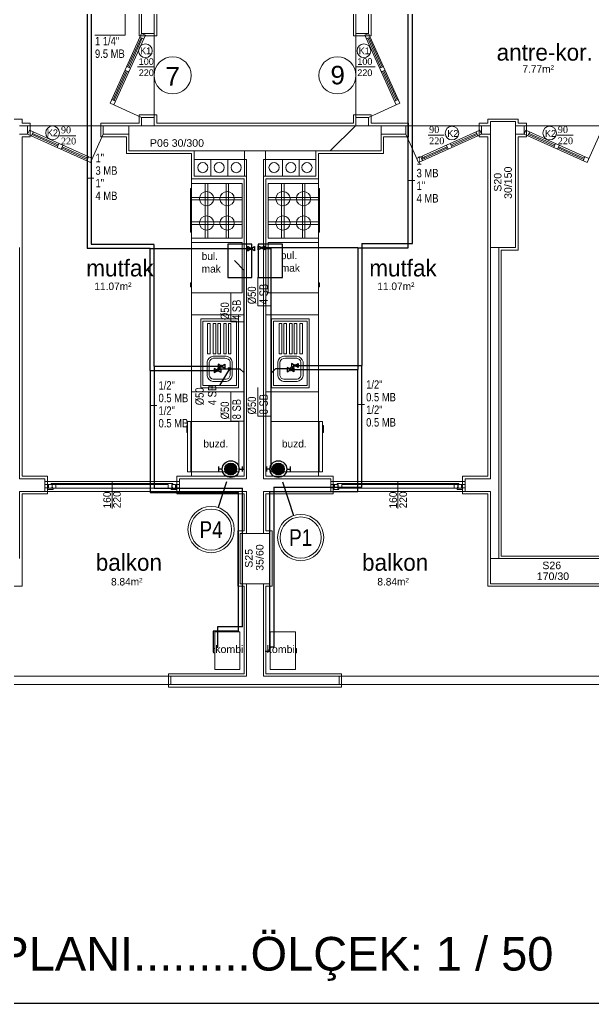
# Model space of a CAD drawing. Header units: centimetres. Extents: x 247352 to 270197, y -444050 to -441150.
# Drawn here: x 257368 to 258050, y -444050 to -442880 of the extents above; entities that cross this region are included whole.
import ezdxf
from ezdxf.enums import TextEntityAlignment as Align

# ---------------------------------------------------------------- set-up
doc = ezdxf.new("R2010")
doc.units = ezdxf.units.CM
doc.linetypes.add('DASHED', pattern=[1.524, 1.27, -0.254])
for name, color, linetype, lineweight in [('ROTAS-MIMARI', 8, 'Continuous', 13), ('ROTAS-MIMARI-YAZI', 8, 'Continuous', 13), ('ROTAS-SIHHI-KOLON-NO', 6, 'Continuous', 18), ('ROTAS-SIHHI-PIS-SU-CAP', 211, 'Continuous', 18), ('ROTAS-SIHHI-TEMIZ-SU-CAP', 101, 'Continuous', 18)]:
    doc.layers.add(name, color=color, linetype=linetype, lineweight=lineweight)
for name, color, linetype in [('ROTAS-PAFTA', 144, 'Continuous'), ('ROTAS-PAFTA-YAZI', 7, 'Continuous'), ('ROTAS-SEMBOL-KILAVUZ', 9, 'Continuous'), ('ROTAS-SIHHI-PIS-SU', 6, 'Continuous'), ('ROTAS-SIHHI-SEMBOL', 5, 'Continuous'), ('ROTAS-SIHHI-SICAK-SU', 1, 'DASHED'), ('ROTAS-SIHHI-SOGUK-SU', 5, 'Continuous')]:
    doc.layers.add(name, color=color, linetype=linetype)
doc.styles.add('arial_1_18', font='arial.ttf', dxfattribs={"height": 0.2})
doc.styles.add('ROTAS-YAZI', font='arial.ttf')
pattern_1 = [(45, (11759398.05, -21881944.5), (-441.941738, 441.941738), []), (45, (11759840, -21881944.5), (-441.941738, 441.941738), [781.25, -156.25, 0, -156.25])]

# ---------------------------------------------------------------- blocks, each defined once
blk = doc.blocks.new('ROTAS-S2-PIS-KOLON')
h = blk.add_hatch(color=6)
edge = h.paths.add_edge_path()
edge.add_arc((0, 0), 7, 0, 360)
at = {"color": 30}
for p, q in [((-10, 0), (-14, 0)), ((10, 0), (14, 0))]:
    blk.add_line(p, q, dxfattribs=at)
at = {"color": 1}
for points in [[(-14, -3), (-14, 3)], [(14, -3), (14, 3)]]:
    blk.add_lwpolyline(points, dxfattribs=at)
at = {"color": 30}
blk.add_circle((0, 0), 10, dxfattribs=at)
at = {"color": 6}
blk.add_circle((0, 0), 7, dxfattribs=at)
at = {"style": 'ROTAS-YAZI', "flags": 1}
blk.add_attdef('NO', (0, 0), '', height=5, dxfattribs=at)
blk = doc.blocks.new('ROTAS-S2-KURESEL-VANA')
blk.add_lwpolyline([(-4, -2.5), (4, 2.5), (4, -2.5), (-4, 2.5)], close=True)
blk.add_circle((0, 0), 1.2)
blk = doc.blocks.new('ROTAS-S2-KOLON-NO')
at = {"color": 1}
for radius in [27.5, 24.5]:
    blk.add_circle((0, 0), radius, dxfattribs=at)
at = {"color": 6, "style": 'ROTAS-YAZI', "width": 0.8}
blk.add_attdef('NO', text='', height=20, dxfattribs=at).set_placement((0, 0), align=Align.MIDDLE_CENTER)
blk = doc.blocks.new('ROTAS-S2-TS-CAP2')
at = {"style": 'ROTAS-YAZI', "width": 0.8}
for tag, p in [('C1', (0, 15)), ('M1', (0, 0))]:
    blk.add_attdef(tag, p, '', height=10, dxfattribs=at)
blk = doc.blocks.new('ROTAS-S2-PS-CAP-U')
for p, q in [((0, 0), (0, 16)), ((0, 16), (34, 16))]:
    blk.add_line(p, q)
at = {"style": 'ROTAS-YAZI', "width": 0.8}
for tag, p in [('CAP', (2, 18)), ('SB', (2, 4))]:
    blk.add_attdef(tag, p, '', height=10, dxfattribs=at)
blk = doc.blocks.new('ROTAS-S2-TS-CAP4')
at = {"style": 'ROTAS-YAZI', "width": 0.8}
for tag, p in [('C1', (0, 45)), ('M1', (0, 30)), ('C2', (0, 15)), ('M2', (0, 0))]:
    blk.add_attdef(tag, p, '', height=10, dxfattribs=at)

msp = doc.modelspace()

# ---------------------------------------------------------------- hatches: boundary and pattern name
at = {"layer": 'ROTAS-MIMARI', "ltscale": 0.03}
h = msp.add_hatch(dxfattribs=at)
h.set_pattern_fill('ANSI35', color=256, scale=50, style=0)
h.set_pattern_definition(pattern_1)
h.paths.add_polyline_path([(257957.8, -443000.8), (257927.8, -443000.8), (257927.8, -443150.8), (257957.8, -443150.8)])
h.paths.add_polyline_path([(257955.8, -443095.2), (257955.8, -443052.1), (257941.8, -443052.1), (257941.8, -443095.2)], flags=24)
h.paths.add_polyline_path([(257943.5, -443086.6), (257943.5, -443059.5), (257929.5, -443059.5), (257929.5, -443086.6)], flags=24)
h = msp.add_hatch(dxfattribs=at)
h.set_pattern_fill('ANSI35', color=256, scale=50, style=0)
h.set_pattern_definition(pattern_1)
h.paths.add_polyline_path([(257797.8, -443035.8), (257797.8, -443005.8), (257497.8, -443005.8), (257497.8, -443035.8)])
h.paths.add_polyline_path([(257520.5, -443033.3), (257589.5, -443033.3), (257589.5, -443019.3), (257520.5, -443019.3)], flags=24)
h = msp.add_hatch(dxfattribs=at)
h.set_pattern_fill('ANSI35', color=256, scale=50, style=0)
h.set_pattern_definition(pattern_1)
h.paths.add_polyline_path([(257665.3, -443490.8), (257630.3, -443490.8), (257630.3, -443550.8), (257665.3, -443550.8)])
h.paths.add_polyline_path([(257660.4, -443537.6), (257660.4, -443501.5), (257646.4, -443501.5), (257646.4, -443537.6)], flags=24)
h.paths.add_polyline_path([(257647.4, -443534), (257647.4, -443507), (257633.4, -443507), (257633.4, -443534)], flags=24)
h = msp.add_hatch(dxfattribs=at)
h.set_pattern_fill('ANSI35', color=256, scale=50, style=0)
h.set_pattern_definition(pattern_1)
h.paths.add_polyline_path([(258097.8, -443520.8), (257927.8, -443520.8), (257927.8, -443550.8), (258097.8, -443550.8)])
h.paths.add_polyline_path([(257980.7, -443548.8), (258023.8, -443548.8), (258023.8, -443534.8), (257980.7, -443534.8)], flags=24)
h.paths.add_polyline_path([(257987.3, -443535.9), (258014.3, -443535.9), (258014.3, -443521.9), (257987.3, -443521.9)], flags=24)

# ---------------------------------------------------------------- linework, layer by layer
for p, q in [((257509.8, -442868.8), (257509.8, -442898.8)), ((257512.8, -442865.8), (257512.8, -442895.8)), ((257527.8, -442865.8), (257527.8, -442895.8)), ((257530.8, -442898.8), (257530.8, -442865.8)), ((257764.8, -442865.8), (257764.8, -442898.8)), ((257767.8, -442865.8), (257767.8, -442895.8)), ((257782.8, -442865.8), (257782.8, -442895.8)), ((257785.8, -442898.8), (257785.8, -442868.8)), ((257512.8, -442895.8), (257475.4, -442979)), ((257517.4, -442897.8), (257480, -442981)), ((257509.8, -442898.8), (257530.8, -442898.8)), ((257510.8, -442900.3), (257515.3, -442902.4)), ((257512.8, -442895.8), (257527.8, -442895.8)), ((257512.8, -442895.8), (257517.4, -442897.8)), ((257527.8, -442895.8), (257527.8, -442995.8)), ((257764.8, -442898.8), (257785.8, -442898.8)), ((257767.8, -442895.8), (257782.8, -442895.8)), ((257767.8, -442895.8), (257767.8, -442995.8)), ((257782.8, -442895.8), (257778.3, -442897.8)), ((257778.3, -442897.8), (257815.6, -442981)), ((257784.9, -442900.3), (257780.3, -442902.4)), ((257782.8, -442895.8), (257820.2, -442979)), ((257512.3, -442901), (257496.6, -442935.8)), ((257513.7, -442901.6), (257498.1, -442936.4)), ((257781.9, -442901.6), (257797.6, -442936.4)), ((257783.4, -442901), (257799, -442935.8)), ((257495.2, -442935.1), (257499.7, -442937.1)), ((257800.5, -442935.1), (257795.9, -442937.1)), ((257494.6, -442940.3), (257479, -442975.1)), ((257496, -442941), (257480.4, -442975.7)), ((257493.1, -442939.6), (257497.7, -442941.7)), ((257527.8, -442935.7), (257507.8, -442935.7)), ((257790.9, -442935.7), (257767.8, -442935.7)), ((257802.5, -442939.6), (257798, -442941.7)), ((257799.6, -442941), (257815.2, -442975.7)), ((257801.1, -442940.3), (257816.7, -442975.1)), ((257512.8, -442995.8), (257475.4, -442979)), ((257482, -442976.5), (257477.5, -442974.4)), ((257782.8, -442995.8), (257820.2, -442979)), ((257813.6, -442976.5), (257818.2, -442974.4)), ((257530.8, -442992.8), (257509.8, -442992.8)), ((257509.8, -442992.8), (257509.8, -443002.8)), ((257530.8, -443002.8), (257530.8, -442992.8)), ((257785.8, -442992.8), (257764.8, -442992.8)), ((257764.8, -442992.8), (257764.8, -443002.8)), ((257785.8, -443002.8), (257785.8, -442992.8)), ((257370.8, -442997.8), (257334.8, -442997.8)), ((257370.8, -443002.8), (257370.8, -442997.8)), ((257380.3, -443002.8), (257370.8, -443002.8)), ((257380.3, -443018.8), (257380.3, -443002.8)), ((257497.8, -443002.8), (257464.3, -443002.8)), ((257464.3, -443002.8), (257464.3, -443018.8)), ((257509.8, -443002.8), (257497.8, -443002.8)), ((257512.8, -442995.8), (257512.8, -443005.8)), ((257512.8, -442995.8), (257527.8, -442995.8)), ((257527.8, -442995.8), (257527.8, -443005.8)), ((257764.8, -443002.8), (257530.8, -443002.8)), ((257767.8, -442995.8), (257782.8, -442995.8)), ((257767.8, -442995.8), (257767.8, -443005.8)), ((257782.8, -442995.8), (257782.8, -443005.8)), ((257797.8, -443002.8), (257785.8, -443002.8)), ((257830.3, -443002.8), (257797.8, -443002.8)), ((257830.3, -443018.8), (257830.3, -443002.8)), ((257924.8, -443002.8), (257914.3, -443002.8)), ((257914.3, -443002.8), (257914.3, -443018.8)), ((257960.8, -442997.8), (257924.8, -442997.8)), ((257924.8, -442997.8), (257924.8, -443002.8)), ((257960.8, -443002.8), (257960.8, -442997.8)), ((257970.9, -443002.8), (257960.8, -443002.8)), ((257970.9, -443018.8), (257970.9, -443002.8)), ((257367.8, -443005.8), (257377.3, -443005.8)), ((257367.8, -443015.8), (257377.3, -443015.8)), ((257377.3, -443015.8), (257377.3, -443005.8)), ((257377.3, -443005.8), (257467.3, -443005.8)), ((257377.3, -443015.8), (257379.4, -443011.2)), ((257377.3, -443015.8), (257452.2, -443049.4)), ((257379.4, -443011.2), (257454.3, -443044.9)), ((257381.9, -443017.8), (257383.9, -443013.3)), ((257382.6, -443016.3), (257413.2, -443030.1)), ((257383.2, -443014.9), (257413.8, -443028.6)), ((257467.3, -443015.8), (257452.2, -443049.4)), ((257467.3, -443005.8), (257497.8, -443005.8)), ((257467.3, -443015.8), (257467.3, -443005.8)), ((257467.3, -443015.8), (257497.8, -443015.8)), ((257797.8, -443005.8), (257827.3, -443005.8)), ((257797.8, -443015.8), (257827.3, -443015.8)), ((257827.3, -443015.8), (257827.3, -443005.8)), ((257917.3, -443005.8), (257827.3, -443005.8)), ((257827.3, -443015.8), (257842.4, -443049.4)), ((257915.3, -443011.2), (257840.4, -443044.9)), ((257917.3, -443015.8), (257842.4, -443049.4)), ((257873, -443016.8), (257853.7, -443016.8)), ((257911.4, -443014.9), (257880.9, -443028.6)), ((257912.1, -443016.3), (257881.5, -443030.1)), ((257912.8, -443017.8), (257910.7, -443013.3)), ((257917.3, -443015.8), (257915.3, -443011.2)), ((257917.3, -443005.8), (257927.8, -443005.8)), ((257917.3, -443015.8), (257917.3, -443005.8)), ((257917.3, -443015.8), (257927.8, -443015.8)), ((257967.9, -443005.8), (257957.8, -443005.8)), ((257967.9, -443015.8), (257957.8, -443015.8)), ((257967.9, -443015.8), (257967.9, -443005.8)), ((257967.9, -443005.8), (258057.9, -443005.8)), ((257967.9, -443015.8), (257969.9, -443011.2)), ((257967.9, -443015.8), (258042.8, -443049.4)), ((257969.9, -443011.2), (258044.8, -443044.9)), ((257972.5, -443017.8), (257974.5, -443013.3)), ((257973.1, -443016.3), (258003.7, -443030.1)), ((257973.8, -443014.9), (258004.4, -443028.6)), ((258026.1, -443016.8), (258006.8, -443016.8)), ((258057.9, -443015.8), (258042.8, -443049.4)), ((257370.8, -443153.8), (257370.8, -443018.8)), ((257370.8, -443018.8), (257380.3, -443018.8)), ((257412.5, -443031.6), (257414.5, -443027)), ((257434.7, -443017.6), (257415.3, -443017.6)), ((257417, -443033.6), (257419.1, -443029.1)), ((257464.3, -443018.8), (257494.8, -443018.8)), ((257494.8, -443018.8), (257494.8, -443038.8)), ((257800.8, -443038.8), (257800.8, -443018.8)), ((257800.8, -443018.8), (257830.3, -443018.8)), ((257877.6, -443033.6), (257875.6, -443029.1)), ((257882.2, -443031.6), (257880.1, -443027)), ((257914.3, -443018.8), (257924.8, -443018.8)), ((257924.8, -443018.8), (257924.8, -443150.8)), ((257960.8, -443153.8), (257960.8, -443018.8)), ((257960.8, -443018.8), (257970.9, -443018.8)), ((258003.1, -443031.6), (258005.1, -443027)), ((258007.6, -443033.6), (258009.7, -443029.1)), ((257417.7, -443032.1), (257448.3, -443045.9)), ((257418.4, -443030.7), (257449, -443044.4)), ((257494.8, -443038.8), (257572.3, -443038.8)), ((257572.3, -443038.8), (257572.3, -443068.8)), ((257572.4, -443422.8), (257572.4, -443038.8)), ((257575.3, -443065.8), (257575.3, -443035.8)), ((257575.3, -443065.8), (257575.3, -443035.8)), ((257575.3, -443065.8), (257575.3, -443035.8)), ((257575.3, -443065.8), (257575.3, -443035.8)), ((257635.3, -443065.8), (257635.3, -443035.8)), ((257660.3, -443065.8), (257660.3, -443035.8)), ((257720.3, -443065.8), (257720.3, -443035.8)), ((257720.3, -443065.8), (257720.3, -443035.8)), ((257720.3, -443065.8), (257720.3, -443035.8)), ((257720.3, -443065.8), (257720.3, -443035.8)), ((257720.3, -443065.8), (257720.3, -443035.8)), ((257723.3, -443068.8), (257723.3, -443038.8)), ((257723.3, -443038.8), (257800.8, -443038.8)), ((257723.3, -443422.8), (257723.3, -443038.8)), ((257876.3, -443030.7), (257845.7, -443044.4)), ((257876.9, -443032.1), (257846.3, -443045.9)), ((258008.3, -443032.1), (258038.9, -443045.9)), ((258008.9, -443030.7), (258039.5, -443044.4)), ((257449.7, -443042.8), (257447.6, -443047.4)), ((257575.3, -443045.8), (257637.8, -443045.8)), ((257595.3, -443065.8), (257595.3, -443045.8)), ((257615.3, -443065.8), (257615.3, -443045.8)), ((257637.8, -443045.8), (257637.8, -443425.8)), ((257657.8, -443045.8), (257657.8, -443425.8)), ((257657.8, -443045.8), (257720.3, -443045.8)), ((257680.3, -443065.8), (257680.3, -443045.8)), ((257700.3, -443065.8), (257700.3, -443045.8)), ((257845, -443042.8), (257847, -443047.4)), ((258040.3, -443042.8), (258038.2, -443047.4)), ((257572.3, -443068.8), (257634.8, -443068.8)), ((257632.4, -443074.5), (257572.4, -443074.5)), ((257572.4, -443139.5), (257572.4, -443074.5)), ((257575.3, -443065.8), (257637.8, -443065.8)), ((257588.5, -443074.5), (257588.5, -443139.5)), ((257591.5, -443074.5), (257591.5, -443139.5)), ((257613.3, -443074.5), (257613.3, -443139.5)), ((257616.3, -443074.5), (257616.3, -443139.5)), ((257632.4, -443139.5), (257632.4, -443074.5)), ((257634.8, -443068.8), (257634.8, -443422.8)), ((257657.8, -443065.8), (257720.3, -443065.8)), ((257660.8, -443068.8), (257723.3, -443068.8)), ((257660.8, -443422.8), (257660.8, -443068.8)), ((257663.3, -443139.5), (257663.3, -443074.5)), ((257663.3, -443074.5), (257723.3, -443074.5)), ((257679.4, -443074.5), (257679.4, -443139.5)), ((257682.4, -443074.5), (257682.4, -443139.5)), ((257704.2, -443074.5), (257704.2, -443139.5)), ((257707.2, -443074.5), (257707.2, -443139.5)), ((257723.3, -443139.5), (257723.3, -443074.5)), ((257571.1, -443080.6), (257572.4, -443080.6)), ((257571.1, -443122.4), (257571.1, -443080.6)), ((257724.6, -443080.6), (257723.3, -443080.6)), ((257724.6, -443122.4), (257724.6, -443080.6)), ((257572.4, -443091), (257632.4, -443091)), ((257572.4, -443094), (257632.4, -443094)), ((257723.3, -443091), (257663.3, -443091)), ((257723.3, -443094), (257663.3, -443094)), ((257571.1, -443132.4), (257571.1, -443122.4)), ((257572.4, -443120.1), (257632.4, -443120.1)), ((257723.3, -443120.1), (257663.3, -443120.1)), ((257724.6, -443132.4), (257724.6, -443122.4)), ((257572.4, -443132.4), (257571.1, -443132.4)), ((257572.4, -443123.1), (257632.4, -443123.1)), ((257723.3, -443123.1), (257663.3, -443123.1)), ((257723.3, -443132.4), (257724.6, -443132.4)), ((257572.4, -443139.5), (257632.4, -443139.5)), ((257632.4, -443144.6), (257572.4, -443144.6)), ((257572.4, -443144.6), (257572.4, -443204.6)), ((257632.4, -443204.6), (257632.4, -443144.6)), ((257723.3, -443139.5), (257663.3, -443139.5)), ((257663.3, -443144.6), (257723.3, -443144.6)), ((257663.3, -443204.6), (257663.3, -443144.6)), ((257723.3, -443144.6), (257723.3, -443204.6)), ((257367.8, -443150.8), (257367.8, -443425.8)), ((257370.8, -443422.8), (257370.8, -443153.8)), ((257924.8, -443150.8), (257924.8, -443422.8)), ((257927.8, -443150.8), (257927.8, -443425.8)), ((257937.8, -443150.8), (257937.8, -443520.8)), ((257940.8, -443517.8), (257940.8, -443153.8)), ((257940.8, -443153.8), (257960.8, -443153.8)), ((257571.1, -443197.5), (257571.1, -443192.5)), ((257571.1, -443192.5), (257572.4, -443192.5)), ((257724.6, -443192.5), (257723.3, -443192.5)), ((257724.6, -443197.5), (257724.6, -443192.5)), ((257572.4, -443197.5), (257571.1, -443197.5)), ((257572.4, -443204.6), (257632.4, -443204.6)), ((257723.3, -443204.6), (257663.3, -443204.6)), ((257723.3, -443197.5), (257724.6, -443197.5)), ((257572.4, -443230.7), (257634.8, -443230.7)), ((257583.2, -443317.5), (257583.2, -443235.7)), ((257583.2, -443235.7), (257628.2, -443235.7)), ((257585.7, -443315), (257585.7, -443238.2)), ((257585.7, -443238.2), (257625.7, -443238.2)), ((257625.7, -443238.2), (257625.7, -443315)), ((257628.2, -443235.7), (257628.2, -443317.5)), ((257723.3, -443230.7), (257660.8, -443230.7)), ((257667.4, -443235.7), (257667.4, -443317.5)), ((257712.4, -443235.7), (257667.4, -443235.7)), ((257669.9, -443238.2), (257669.9, -443315)), ((257709.9, -443238.2), (257669.9, -443238.2)), ((257709.9, -443315), (257709.9, -443238.2)), ((257712.4, -443317.5), (257712.4, -443235.7)), ((257591.4, -443277), (257591.4, -443241)), ((257591.4, -443241), (257594.4, -443241)), ((257594.4, -443241), (257594.4, -443277)), ((257598.2, -443277), (257598.2, -443241)), ((257598.2, -443241), (257601.2, -443241)), ((257601.2, -443241), (257601.2, -443277)), ((257603.7, -443277), (257603.7, -443241)), ((257603.7, -443241), (257606.7, -443241)), ((257606.7, -443241), (257606.7, -443277)), ((257610.5, -443277), (257610.5, -443241)), ((257610.5, -443241), (257613.5, -443241)), ((257613.5, -443241), (257613.5, -443277)), ((257616.1, -443277), (257616.1, -443241)), ((257616.1, -443241), (257619.1, -443241)), ((257619.1, -443241), (257619.1, -443277)), ((257676.6, -443241), (257676.6, -443277)), ((257679.6, -443241), (257676.6, -443241)), ((257679.6, -443277), (257679.6, -443241)), ((257682.2, -443241), (257682.2, -443277)), ((257685.2, -443241), (257682.2, -443241)), ((257685.2, -443277), (257685.2, -443241)), ((257688.9, -443241), (257688.9, -443277)), ((257691.9, -443241), (257688.9, -443241)), ((257691.9, -443277), (257691.9, -443241)), ((257694.5, -443241), (257694.5, -443277)), ((257697.5, -443241), (257694.5, -443241)), ((257697.5, -443277), (257697.5, -443241)), ((257701.2, -443241), (257701.2, -443277)), ((257704.2, -443241), (257701.2, -443241)), ((257704.2, -443277), (257704.2, -443241)), ((257594.4, -443277), (257591.4, -443277)), ((257613.5, -443280), (257598, -443280)), ((257611.7, -443282.5), (257598, -443282.5)), ((257601.2, -443277), (257598.2, -443277)), ((257606.7, -443277), (257603.7, -443277)), ((257613.5, -443277), (257610.5, -443277)), ((257619.1, -443277), (257616.1, -443277)), ((257620.7, -443286.6), (257620.7, -443303.4)), ((257674.9, -443286.6), (257674.9, -443303.4)), ((257676.6, -443277), (257679.6, -443277)), ((257682.2, -443277), (257685.2, -443277)), ((257682.2, -443280), (257697.6, -443280)), ((257683.9, -443282.5), (257697.6, -443282.5)), ((257688.9, -443277), (257691.9, -443277)), ((257694.5, -443277), (257697.5, -443277)), ((257701.2, -443277), (257704.2, -443277)), ((257590.7, -443303.2), (257590.7, -443286.8)), ((257593.2, -443302.9), (257593.2, -443287.1)), ((257618.2, -443286.9), (257618.2, -443303.1)), ((257677.4, -443286.9), (257677.4, -443303.1)), ((257702.4, -443302.9), (257702.4, -443287.1)), ((257704.9, -443303.2), (257704.9, -443286.8)), ((257613.8, -443310), (257597.7, -443310)), ((257613.6, -443307.5), (257597.9, -443307.5)), ((257681.8, -443310), (257698, -443310)), ((257682, -443307.5), (257697.8, -443307.5)), ((257628.2, -443317.5), (257583.2, -443317.5)), ((257625.7, -443315), (257585.7, -443315)), ((257667.4, -443317.5), (257712.4, -443317.5)), ((257669.9, -443315), (257709.9, -443315)), ((257634.8, -443322.5), (257572.4, -443322.5)), ((257660.8, -443322.5), (257723.3, -443322.5)), ((257567.5, -443362.3), (257566.5, -443362.3)), ((257566.5, -443362.3), (257566.5, -443370.7)), ((257567.5, -443417.6), (257567.5, -443357.6)), ((257567.5, -443357.6), (257571.4, -443357.6)), ((257567.5, -443370.7), (257567.5, -443362.3)), ((257571.4, -443357.6), (257571.4, -443417.6)), ((257572.4, -443362.6), (257571.4, -443362.6)), ((257572.4, -443417.6), (257572.4, -443357.6)), ((257572.4, -443357.6), (257628.5, -443357.6)), ((257628.5, -443357.6), (257628.5, -443417.6)), ((257723.3, -443357.6), (257667.1, -443357.6)), ((257667.1, -443357.6), (257667.1, -443417.6)), ((257723.3, -443417.6), (257723.3, -443357.6)), ((257723.3, -443362.6), (257724.3, -443362.6)), ((257724.3, -443357.6), (257724.3, -443417.6)), ((257728.1, -443357.6), (257724.3, -443357.6)), ((257728.1, -443417.6), (257728.1, -443357.6)), ((257728.1, -443362.3), (257729.2, -443362.3)), ((257728.1, -443370.7), (257728.1, -443362.3)), ((257729.2, -443362.3), (257729.2, -443370.7)), ((257566.5, -443370.7), (257567.5, -443370.7)), ((257729.2, -443370.7), (257728.1, -443370.7)), ((257572.4, -443412.6), (257571.4, -443412.6)), ((257723.3, -443412.6), (257724.3, -443412.6)), ((257367.8, -443425.8), (257397.8, -443425.8)), ((257400.8, -443422.8), (257370.8, -443422.8)), ((257397.8, -443440.8), (257397.8, -443425.8)), ((257400.8, -443443.8), (257400.8, -443422.8)), ((257634.8, -443422.8), (257554.8, -443422.8)), ((257554.8, -443422.8), (257554.8, -443443.8)), ((257557.8, -443440.8), (257557.8, -443425.8)), ((257557.8, -443425.8), (257637.8, -443425.8)), ((257571.4, -443417.6), (257567.5, -443417.6)), ((257628.5, -443417.6), (257572.4, -443417.6)), ((257657.8, -443425.8), (257737.8, -443425.8)), ((257740.8, -443422.8), (257660.8, -443422.8)), ((257667.1, -443417.6), (257723.3, -443417.6)), ((257724.3, -443417.6), (257728.1, -443417.6)), ((257737.8, -443440.8), (257737.8, -443425.8)), ((257740.8, -443443.8), (257740.8, -443422.8)), ((257924.8, -443422.8), (257894.8, -443422.8)), ((257894.8, -443422.8), (257894.8, -443443.8)), ((257897.8, -443440.8), (257897.8, -443425.8)), ((257897.8, -443425.8), (257927.8, -443425.8)), ((257557.8, -443429), (257397.8, -443429)), ((257397.8, -443432.8), (257401.8, -443432.8)), ((257401.8, -443436.8), (257397.8, -443436.8)), ((257401.1, -443437), (257544.6, -443437)), ((257401.1, -443438.4), (257401.1, -443437)), ((257402.3, -443437), (257401.1, -443437)), ((257407.5, -443438.4), (257401.1, -443438.4)), ((257401.8, -443432.8), (257401.8, -443436.8)), ((257402.3, -443432.8), (257543.4, -443432.8)), ((257406.3, -443432.8), (257402.3, -443432.8)), ((257402.3, -443437), (257402.3, -443432.8)), ((257543.4, -443431.4), (257405.4, -443431.4)), ((257405.4, -443432.8), (257405.4, -443431.4)), ((257412.2, -443431.4), (257405.4, -443431.4)), ((257405.4, -443432.8), (257406.6, -443432.8)), ((257406.3, -443436), (257406, -443436)), ((257406, -443437), (257406, -443436)), ((257407.5, -443437), (257406, -443437)), ((257406.3, -443436), (257406.3, -443432.8)), ((257406.6, -443436), (257406.6, -443432.8)), ((257406.9, -443436), (257406.6, -443436)), ((257406.9, -443436.5), (257406.6, -443436.5)), ((257406.6, -443437), (257406.6, -443436.5)), ((257406.6, -443437), (257411, -443437)), ((257406.9, -443436.5), (257406.9, -443436)), ((257407.5, -443438.4), (257407.5, -443437)), ((257411, -443437), (257411, -443432.8)), ((257412.2, -443432.8), (257411, -443432.8)), ((257412.2, -443432.8), (257412.2, -443431.4)), ((257477.8, -443429), (257477.8, -443461.3)), ((257543.4, -443432.8), (257543.4, -443431.4)), ((257543.4, -443431.4), (257550.2, -443431.4)), ((257543.4, -443432.8), (257544.6, -443432.8)), ((257544.6, -443437), (257544.6, -443432.8)), ((257549, -443437), (257544.6, -443437)), ((257548.1, -443438.4), (257548.1, -443437)), ((257548.1, -443437), (257549.6, -443437)), ((257548.1, -443438.4), (257554.5, -443438.4)), ((257548.7, -443436.5), (257548.7, -443436)), ((257548.7, -443436), (257549, -443436)), ((257548.7, -443436.5), (257549, -443436.5)), ((257550.2, -443432.8), (257549, -443432.8)), ((257549, -443436), (257549, -443432.8)), ((257549, -443437), (257549, -443436.5)), ((257549.3, -443432.8), (257553.3, -443432.8)), ((257549.3, -443436), (257549.3, -443432.8)), ((257549.3, -443436), (257549.6, -443436)), ((257549.6, -443437), (257549.6, -443436)), ((257550.2, -443432.8), (257550.2, -443431.4)), ((257553.3, -443437), (257553.3, -443432.8)), ((257553.3, -443437), (257554.5, -443437)), ((257557.8, -443432.8), (257553.8, -443432.8)), ((257553.8, -443432.8), (257553.8, -443436.8)), ((257553.8, -443436.8), (257557.8, -443436.8)), ((257554.5, -443438.4), (257554.5, -443437)), ((257737.8, -443429), (257897.8, -443429)), ((257737.8, -443432.8), (257741.8, -443432.8)), ((257741.8, -443436.8), (257737.8, -443436.8)), ((257741.1, -443438.4), (257741.1, -443437)), ((257742.3, -443437), (257741.1, -443437)), ((257747.5, -443438.4), (257741.1, -443438.4)), ((257741.8, -443432.8), (257741.8, -443436.8)), ((257746.3, -443432.8), (257742.3, -443432.8)), ((257742.3, -443437), (257742.3, -443432.8)), ((257745.4, -443432.8), (257745.4, -443431.4)), ((257752.2, -443431.4), (257745.4, -443431.4)), ((257745.4, -443432.8), (257746.6, -443432.8)), ((257746.3, -443436), (257746, -443436)), ((257746, -443437), (257746, -443436)), ((257747.5, -443437), (257746, -443437)), ((257746.3, -443436), (257746.3, -443432.8)), ((257746.6, -443436), (257746.6, -443432.8)), ((257746.9, -443436), (257746.6, -443436)), ((257746.9, -443436.5), (257746.6, -443436.5)), ((257746.6, -443437), (257746.6, -443436.5)), ((257746.6, -443437), (257751, -443437)), ((257746.9, -443436.5), (257746.9, -443436)), ((257747.5, -443438.4), (257747.5, -443437)), ((257751, -443437), (257751, -443432.8)), ((257752.2, -443432.8), (257751, -443432.8)), ((257894.5, -443437), (257751, -443437)), ((257752.2, -443431.4), (257890.2, -443431.4)), ((257752.2, -443432.8), (257752.2, -443431.4)), ((257893.3, -443432.8), (257752.2, -443432.8)), ((257817.8, -443429), (257817.8, -443461.3)), ((257883.4, -443432.8), (257883.4, -443431.4)), ((257883.4, -443431.4), (257890.2, -443431.4)), ((257883.4, -443432.8), (257884.6, -443432.8)), ((257884.6, -443437), (257884.6, -443432.8)), ((257889, -443437), (257884.6, -443437)), ((257888.1, -443438.4), (257888.1, -443437)), ((257888.1, -443437), (257889.6, -443437)), ((257888.1, -443438.4), (257894.5, -443438.4)), ((257888.7, -443436.5), (257888.7, -443436)), ((257888.7, -443436), (257889, -443436)), ((257888.7, -443436.5), (257889, -443436.5)), ((257890.2, -443432.8), (257889, -443432.8)), ((257889, -443436), (257889, -443432.8)), ((257889, -443437), (257889, -443436.5)), ((257889.3, -443432.8), (257893.3, -443432.8)), ((257889.3, -443436), (257889.3, -443432.8)), ((257889.3, -443436), (257889.6, -443436)), ((257889.6, -443437), (257889.6, -443436)), ((257890.2, -443432.8), (257890.2, -443431.4)), ((257893.3, -443437), (257893.3, -443432.8)), ((257893.3, -443437), (257894.5, -443437)), ((257897.8, -443432.8), (257893.8, -443432.8)), ((257893.8, -443432.8), (257893.8, -443436.8)), ((257893.8, -443436.8), (257897.8, -443436.8)), ((257894.5, -443438.4), (257894.5, -443437)), ((257367.8, -443440.8), (257367.8, -443520.8)), ((257367.8, -443440.8), (257397.8, -443440.8)), ((257370.8, -443553.8), (257370.8, -443443.8)), ((257370.8, -443443.8), (257400.8, -443443.8)), ((257557.8, -443440.8), (257397.8, -443440.8)), ((257554.8, -443443.8), (257634.8, -443443.8)), ((257557.8, -443440.8), (257637.8, -443440.8)), ((257634.8, -443443.8), (257634.8, -443487.8)), ((257637.8, -443440.8), (257637.8, -443490.8)), ((257657.8, -443440.8), (257657.8, -443490.8)), ((257657.8, -443440.8), (257737.8, -443440.8)), ((257660.8, -443487.8), (257660.8, -443443.8)), ((257660.8, -443443.8), (257740.8, -443443.8)), ((257737.8, -443440.8), (257897.8, -443440.8)), ((257894.8, -443443.8), (257924.8, -443443.8)), ((257897.8, -443440.8), (257927.8, -443440.8)), ((257924.8, -443443.8), (257924.8, -443517.8)), ((257927.8, -443440.8), (257927.8, -443520.8)), ((257627.3, -443487.8), (257627.3, -443553.8)), ((257627.3, -443487.8), (257634.8, -443487.8)), ((257660.8, -443487.8), (257668.3, -443487.8)), ((257668.3, -443553.8), (257668.3, -443487.8)), ((257924.8, -443517.8), (257924.8, -443553.8)), ((258100.8, -443517.8), (257940.8, -443517.8)), ((257197.8, -443553.8), (257370.8, -443553.8)), ((257627.3, -443553.8), (257634.8, -443553.8)), ((257634.8, -443553.8), (257634.8, -443657.8)), ((257637.8, -443550.8), (257637.8, -443660.8)), ((257657.8, -443550.8), (257657.8, -443660.8)), ((257660.8, -443657.8), (257660.8, -443553.8)), ((257660.8, -443553.8), (257668.3, -443553.8)), ((257924.8, -443553.8), (258097.8, -443553.8)), ((257599.8, -443607.8), (257599.8, -443652.8)), ((257629.8, -443607.8), (257599.8, -443607.8)), ((257629.8, -443652.8), (257629.8, -443607.8)), ((257665.8, -443652.8), (257665.8, -443607.8)), ((257665.8, -443607.8), (257695.8, -443607.8)), ((257695.8, -443607.8), (257695.8, -443652.8)), ((257598.5, -443632.8), (257598.5, -443627.8)), ((257598.5, -443627.8), (257599.8, -443627.8)), ((257599.8, -443632.8), (257598.5, -443632.8)), ((257697.1, -443627.8), (257695.8, -443627.8)), ((257695.8, -443632.8), (257697.1, -443632.8)), ((257697.1, -443632.8), (257697.1, -443627.8)), ((257177.8, -443660.8), (257547.8, -443660.8)), ((257634.8, -443657.8), (257544.8, -443657.8)), ((257544.8, -443657.8), (257544.8, -443673.8)), ((257547.8, -443660.8), (257547.8, -443670.8)), ((257547.8, -443660.8), (257637.8, -443660.8)), ((257629.8, -443652.8), (257599.8, -443652.8)), ((257657.8, -443660.8), (257747.8, -443660.8)), ((257750.8, -443657.8), (257660.8, -443657.8)), ((257665.8, -443652.8), (257695.8, -443652.8)), ((257747.8, -443660.8), (257747.8, -443670.8)), ((257750.8, -443673.8), (257750.8, -443657.8)), ((257167.8, -443670.8), (257547.8, -443670.8)), ((257547.8, -443670.8), (257747.8, -443670.8)), ((257544.8, -443673.8), (257750.8, -443673.8))]:
    msp.add_line(p, q, dxfattribs=at)
for points in [[(257927.8, -443000.8), (257957.8, -443000.8)], [(257927.8, -443150.8), (257927.8, -443000.8)], [(257957.8, -443000.8), (257957.8, -443150.8)], [(257497.8, -443035.8), (257497.8, -443005.8)], [(257497.8, -443005.8), (257797.8, -443005.8)], [(257797.8, -443035.8), (257797.8, -443005.8)], [(257497.8, -443035.8), (257797.8, -443035.8)], [(257957.8, -443150.8), (257927.8, -443150.8)], [(257630.3, -443550.8), (257630.3, -443490.8)], [(257630.3, -443490.8), (257665.3, -443490.8)], [(257665.3, -443490.8), (257665.3, -443550.8)], [(257927.8, -443520.8), (258097.8, -443520.8)], [(257927.8, -443550.8), (257927.8, -443520.8)], [(257665.3, -443550.8), (257630.3, -443550.8)], [(258097.8, -443550.8), (257927.8, -443550.8)], [(257747.8, -443660.8), (258117.8, -443660.8)], [(257747.8, -443670.8), (258127.8, -443670.8)]]:
    msp.add_lwpolyline(points, dxfattribs=at)
for centre, radius in [((257517.4, -442916.5), 8.14), ((257777.4, -442916.5), 8.14), ((257549.8, -442945.8), 22), ((257745.8, -442945.8), 22), ((257406.9, -443014.2), 8.14), ((257882.1, -443014.5), 8.14), ((257998.3, -443014.5), 8.14), ((257585.6, -443055.6), 6.03), ((257605.1, -443055.6), 6.03), ((257625.4, -443055.6), 6.03), ((257670.4, -443055.6), 6.03), ((257690.3, -443055.6), 6.03), ((257709.6, -443055.6), 6.03), ((257590.2, -443092.5), 8.48), ((257614.6, -443092.5), 8.48), ((257681, -443092.5), 8.48), ((257705.5, -443092.5), 8.48), ((257590.2, -443121.5), 8.48), ((257614.6, -443121.5), 8.48), ((257681, -443121.5), 8.48), ((257705.5, -443121.5), 8.48), ((257605, -443294.9), 1.68), ((257690.7, -443294.9), 1.68)]:
    msp.add_circle(centre, radius, dxfattribs=at)
for centre, radius, start, end in [((257599, -443288.3), 8.38, 96.4155, 169.7181), ((257599, -443288.3), 5.88, 96.4155, 167.7182), ((257612.5, -443288.3), 5.88, 14.1672, 97.6606), ((257612.5, -443288.3), 8.38, 11.858, 83.5845), ((257683.1, -443288.3), 8.38, 96.4155, 168.142), ((257683.1, -443288.3), 5.88, 82.3394, 165.8328), ((257696.7, -443288.3), 5.88, 12.2818, 83.5845), ((257696.7, -443288.3), 8.38, 10.2819, 83.5845), ((257599, -443301.7), 8.38, -169.7181, -98.9132), ((257599, -443301.7), 5.88, -167.7182, -100.6454), ((257612.5, -443301.7), 5.88, -79.3546, -14.1672), ((257612.5, -443301.7), 8.38, -81.0868, -11.858), ((257683.1, -443301.7), 8.38, -168.142, -98.9132), ((257683.1, -443301.7), 5.88, -165.8328, -100.6454), ((257696.7, -443301.7), 5.88, -79.3546, -12.2818), ((257696.7, -443301.7), 8.38, -81.0868, -10.2819)]:
    msp.add_arc(centre, radius, start, end, dxfattribs=at)
at = {"layer": 'ROTAS-PAFTA'}
msp.add_lwpolyline([(256617, -444050), (258656, -444050), (258656, -441150), (256617, -441150)], close=True, dxfattribs=at)
at = {"layer": 'ROTAS-SEMBOL-KILAVUZ'}
for p, q in [((257617.4, -443294.9), (257605.7, -443314.8)), ((257614, -443429.5), (257604, -443460.2)), ((257680.5, -443429.5), (257693.6, -443469.7))]:
    msp.add_line(p, q, dxfattribs=at)
msp.add_circle((257617.4, -443294.9), 1.5, dxfattribs=at)
at = {"layer": 'ROTAS-SIHHI-PIS-SU'}
for points in [[(257657.8, -443151.9), (257667, -443151.9)], [(257667, -443409.1), (257667, -443300), (257667, -443151.9)], [(257623.3, -443166.3), (257634.9, -443177.9)], [(257628.9, -443414.3), (257634.9, -443414.3), (257634.9, -443299.9), (257634.9, -443177.9)], [(257605, -443294.9), (257629.9, -443294.9), (257634.9, -443299.9)], [(257690.7, -443294.9), (257672, -443295), (257667, -443300)]]:
    msp.add_lwpolyline(points, dxfattribs=at)
at = {"layer": 'ROTAS-SIHHI-SEMBOL'}
for points in [[(257615.3, -443186.2), (257644.1, -443186.2), (257644.1, -443146.5), (257615.3, -443146.5)], [(257651.5, -443186.2), (257680.5, -443186.2), (257680.5, -443146.5), (257651.5, -443146.5)]]:
    msp.add_lwpolyline(points, close=True, dxfattribs=at)
at = {"layer": 'ROTAS-SIHHI-SICAK-SU'}
for points in [[(257453, -442862), (257453, -443147)], [(257835, -443146), (257835, -442861)], [(257775, -443146), (257775, -443291)], [(257775, -443146), (257835, -443146)], [(257528, -443147), (257453, -443147)], [(257528, -443292), (257528, -443147)], [(257528, -443292), (257528, -443437)], [(257528, -443292), (257608, -443292)], [(257695, -443291), (257775, -443291)], [(257775, -443436), (257775, -443291)], [(257528, -443437), (257633, -443437)], [(257633, -443602), (257633, -443437)], [(257670, -443436), (257775, -443436)], [(257670, -443436), (257670, -443626)], [(257633, -443602), (257603, -443602)], [(257603, -443602), (257603, -443627)], [(257665, -443626), (257670, -443626)]]:
    msp.add_lwpolyline(points, dxfattribs=at)
at = {"layer": 'ROTAS-SIHHI-SOGUK-SU'}
for points in [[(257448, -442867), (257448, -443152)], [(257830, -443151), (257830, -442866)], [(257523, -443152), (257448, -443152)], [(257523, -443297), (257523, -443152)], [(257523, -443152), (257643, -443152)], [(257770, -443151), (257655, -443151)], [(257770, -443151), (257770, -443296)], [(257770, -443151), (257830, -443151)], [(257523, -443297), (257523, -443442)], [(257523, -443297), (257603, -443297)], [(257690, -443296), (257770, -443296)], [(257770, -443441), (257770, -443296)], [(257523, -443442), (257628, -443442)], [(257628, -443607), (257628, -443442)], [(257665, -443441), (257770, -443441)], [(257665, -443441), (257665, -443631)], [(257628, -443607), (257598, -443607)], [(257598, -443607), (257598, -443632)], [(257660, -443631), (257665, -443631)]]:
    msp.add_lwpolyline(points, dxfattribs=at)
at = {"layer": 'ROTAS-SIHHI-TEMIZ-SU-CAP'}
for p, q in [((257493.5, -442898), (257457.4, -442898)), ((257448, -443068), (257456, -443068)), ((257830, -443071), (257838, -443071)), ((257523, -443338.5), (257531, -443338.5)), ((257770, -443337.5), (257778, -443337.5))]:
    msp.add_line(p, q, dxfattribs=at)
for points in [[(257493.5, -442867), (257493.5, -442898)], [(257448, -443037), (257448, -443068)], [(257830, -443040), (257830, -443071)], [(257523, -443369.5), (257523, -443338.5)], [(257770, -443368.5), (257770, -443337.5)]]:
    msp.add_lwpolyline(points, dxfattribs=at)

# ---------------------------------------------------------------- block references
at = {"layer": 'ROTAS-SIHHI-KOLON-NO'}
for p, values in [((257595.5, -443486.3), {'NO': 'P4'}), ((257702.1, -443495.8), {'NO': 'P1'})]:
    msp.add_blockref('ROTAS-S2-KOLON-NO', p, dxfattribs=at).add_auto_attribs(values)
at = {"layer": 'ROTAS-SIHHI-PIS-SU-CAP', "rotation": 90}
for name, p, values in [('ROTAS-S2-PS-CAP-U', (257667, -443220.1), {'CAP': 'Ø50', 'SB': '4 SB'}), ('ROTAS-S2-PS-CAP-U', (257634.9, -443238.9), {'CAP': 'Ø50', 'SB': '4 SB'}), ('ROTAS-S2-TS-CAP2', (257601.8, -443338.3), {'C1': 'Ø50', 'M1': '4 SB'}), ('ROTAS-S2-PS-CAP-U', (257667, -443351.2), {'CAP': 'Ø50', 'SB': '8 SB'}), ('ROTAS-S2-PS-CAP-U', (257634.9, -443357.1), {'CAP': 'Ø50', 'SB': '8 SB'})]:
    msp.add_blockref(name, p, dxfattribs=at).add_auto_attribs(values)
at = {"layer": 'ROTAS-SIHHI-SEMBOL'}
for name, p in [('ROTAS-S2-KURESEL-VANA', (257643, -443152)), ('ROTAS-S2-KURESEL-VANA', (257655, -443151)), ('ROTAS-S2-KURESEL-VANA', (257603, -443297)), ('ROTAS-S2-KURESEL-VANA', (257608, -443292)), ('ROTAS-S2-KURESEL-VANA', (257690, -443296)), ('ROTAS-S2-KURESEL-VANA', (257695, -443291)), ('ROTAS-S2-PIS-KOLON', (257618.9, -443414.3))]:
    msp.add_blockref(name, p, dxfattribs=at)
at = {"layer": 'ROTAS-SIHHI-SEMBOL', "rotation": 180}
msp.add_blockref('ROTAS-S2-PIS-KOLON', (257675.5, -443414.3), dxfattribs=at)
at = {"layer": 'ROTAS-SIHHI-TEMIZ-SU-CAP'}
for name, p, values in [('ROTAS-S2-TS-CAP2', (257457.4, -442925), {'C1': '1 1/4"', 'M1': '9.5 MB'}), ('ROTAS-S2-TS-CAP4', (257458, -443094.1), {'C1': '1"', 'M1': '3 MB', 'C2': '1"', 'M2': '4 MB'}), ('ROTAS-S2-TS-CAP4', (257840, -443097.1), {'C1': '1"', 'M1': '3 MB', 'C2': '1"', 'M2': '4 MB'}), ('ROTAS-S2-TS-CAP4', (257533, -443364.7), {'C1': '1/2"', 'M1': '0.5 MB', 'C2': '1/2"', 'M2': '0.5 MB'}), ('ROTAS-S2-TS-CAP4', (257780, -443363.7), {'C1': '1/2"', 'M1': '0.5 MB', 'C2': '1/2"', 'M2': '0.5 MB'})]:
    msp.add_blockref(name, p, dxfattribs=at).add_auto_attribs(values)

# ---------------------------------------------------------------- texts
at = {"layer": 'ROTAS-MIMARI-YAZI', "ltscale": 0.03, "style": 'arial_1_18'}
for s, height, p in [('9', 22, (257737.6, -442956.5)), ('7', 22, (257541.3, -442957.9)), ('P06 30/300', 9, (257522.8, -443030.8)), ('S26', 9, (257989.6, -443533.4)), ('170/30', 9, (257983, -443546.3)), ('kombi', 9, (257600.5, -443633.2)), ('kombi', 9, (257661.6, -443633.2))]:
    msp.add_text(s, height=height, dxfattribs=at).set_placement(p)
for s, p in [('S20', (257941, -443084.2)), ('30/150', (257953.3, -443092.8)), ('35/60', (257657.9, -443535.3)), ('S25', (257644.9, -443531.7))]:
    msp.add_text(s, height=9, rotation=90, dxfattribs=at).set_placement(p)
at = {"layer": 'ROTAS-MIMARI-YAZI', "ltscale": 0.03}
for s, p in [('160', (257476.3, -443461.1)), ('220', (257488, -443460.8)), ('160', (257816.5, -443461.2)), ('220', (257828.5, -443461))]:
    msp.add_text(s, height=9, rotation=90, dxfattribs=at).set_placement(p)
for s, width, insert, char_height, attachment_point in [('antre-kor.', 237.649, (258049.7, -442908.3), 20, 3), ('7.77m²', 64.717, (257965.9, -442933.7), 9, 1), ('bul. mak', 34.815, (257584.3, -443180.6), 9, 7), ('bul. mak', 34.815, (257678.5, -443179.6), 9, 7), ('mutfak', 237.649, (257527.3, -443165.1), 20, 3), ('mutfak', 237.649, (257864, -443165.1), 20, 3), ('11.07m²', 64.717, (257456.7, -443192.3), 9, 1), ('11.07m²', 64.717, (257793.3, -443192.3), 9, 1), ('buzd.', 34.815, (257615.8, -443379.6), 9, 3), ('buzd.', 34.815, (257679.8, -443379.6), 9, 1), ('balkon', 237.649, (257537.1, -443515.3), 20, 3), ('balkon', 237.649, (257853.9, -443515.3), 20, 3), ('8.84m²', 64.717, (257476.5, -443543.8), 9, 1), ('8.84m²', 64.717, (257793.3, -443543.8), 9, 1)]:
    msp.add_mtext_dynamic_manual_height_columns(s, width=width, gutter_width=45, heights=[0], dxfattribs=dict(at, insert=insert, char_height=char_height, attachment_point=attachment_point))
at = {"layer": 'ROTAS-MIMARI-YAZI', "ltscale": 0.03, "char_height": 8}
for s, insert, width, attachment_point in [('K1', (257524.2, -442912.6), 23.892, 3), ('K1', (257784.2, -442912.6), 23.892, 3), ('100\\P220', (257509.5, -442946.8), 23.511, 7), ('100\\P220', (257769.5, -442946.8), 23.511, 7), ('K2', (257400.2, -443010.2), 23.892, 1), ('{\\fTimes New Roman|b0|i0|c162|p18;90\\P220}', (257416.9, -443006.7), 23.511, 1), ('{\\fTimes New Roman|b0|i0|c162|p18;90\\P220}', (257854.9, -443027.8), 23.511, 7), ('K2', (257889.6, -443011), 23.892, 3), ('K2', (258005.8, -443011), 23.892, 3), ('{\\fTimes New Roman|b0|i0|c162|p18;90\\P220}', (258008, -443027.8), 23.511, 7)]:
    msp.add_mtext(s, dxfattribs=dict(at, insert=insert, width=width, attachment_point=attachment_point))
at = {"layer": 'ROTAS-PAFTA-YAZI', "style": 'ROTAS-YAZI'}
msp.add_text('2. KAT PLANI.........ÖLÇEK: 1 / 50', height=40, dxfattribs=at).set_placement((257155, -444011))

doc.saveas('drawing.dxf')
